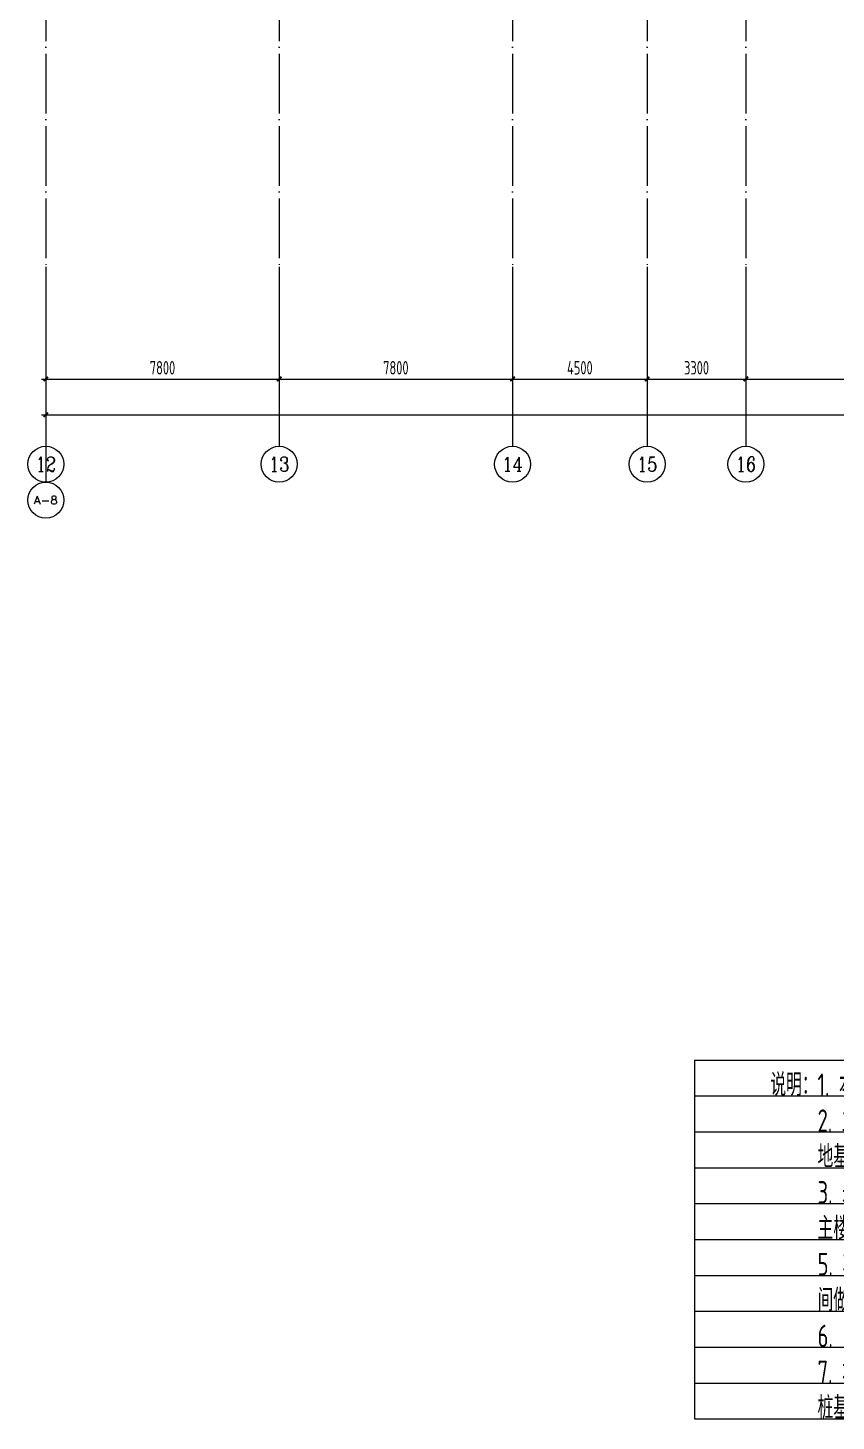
# Model space of a CAD drawing. Extents: x -502255 to 1362592, y -400300 to 332622.
# Drawn here: x -489848 to -462832, y -286645 to -240064 of the extents above; entities that cross this region are included whole.
import ezdxf
from ezdxf.enums import TextEntityAlignment as Align

# ---------------------------------------------------------------- set-up
doc = ezdxf.new("R2010")
doc.units = 0
doc.header["$LTSCALE"] = 1000
doc.header["$MEASUREMENT"] = 0
doc.linetypes.add('DOTE', pattern=[2.42, 2, -0.2, 0.02, -0.2])
for name, color, linetype in [('AXIS_TEXT', 7, 'Continuous'), ('PUB_TEXT', 7, 'Continuous'), ('S-DIM', 3, 'Continuous'), ('S-DOTE', 8, 'DOTE')]:
    doc.layers.add(name, color=color, linetype=linetype)
doc.layers.add('不打印', color=59, linetype='Continuous', plot=False)
doc.styles.add('_TCH_AXIS', font='COMPLEX', dxfattribs={"bigfont": 'GBCBIG'})
doc.styles.add('COMPLEX', font='COMPLEX.shx', dxfattribs={"width": 0.65})
doc.styles.get("Standard").update_dxf_attribs({"font": 'tssdeng2.shx', "width": 0.7, "bigfont": '@@hztxt.shx'})
doc.styles.add('TSSD_Rein', font='tssdeng2.shx', dxfattribs={"width": 0.7, "bigfont": 'hztxt.shx'})
doc.dimstyles.new('TSSD_150_150', dxfattribs={"dimtxt": 450, "dimasz": 150, "dimexe": 150, "dimexo": 375, "dimgap": 150, "dimtad": 1, "dimdec": 0, "dimzin": 0, "dimdsep": 46, "dimtxsty": 'Standard', "dimblk": 'ARCHTICK', "dimcen": 0, "dimdle": 150, "dimclrt": 7, "dimadec": 0, "dimazin": 0, "dimtfac": 1, "dimtdec": 0, "dimtix": 1, "dimtmove": 2, "dimatfit": 3, "dimfxl": 1, "dimtolj": 1, "dimtzin": 0, "dimarcsym": 0})

# ---------------------------------------------------------------- blocks, each defined once
blk = doc.blocks.new('_AXISO')
blk.add_circle((0, 0), 0.5)
at = {"layer": 'AXIS_TEXT', "style": 'COMPLEX', "width": 1.041667}
blk.add_attdef('A', text='', height=0.56, dxfattribs=at).set_placement((-0.25, -0.28), (0.25, -0.28), align=Align.FIT)
blk = doc.blocks.new('_ArchTick')
at = {"color": 0, "linetype": 'ByBlock', "const_width": 0.4}
blk.add_lwpolyline([(-0.5, -0.5), (0.5, 0.5)], dxfattribs=at)
blk = doc.blocks.new('*D2113')
at = {"layer": 'Defpoints', "color": 0, "transparency": 16777216}
for p in [(996205, 84926), (1116055, 84926), (1116055, 79976)]:
    blk.add_point(p, dxfattribs=at)
at = {"layer": 'S-DIM', "color": 0, "lineweight": -2, "transparency": 16777216}
for p, q in [((996205, 84551), (996205, 79826)), ((1116055, 84551), (1116055, 79826)), ((996055, 79976), (1116205, 79976))]:
    blk.add_line(p, q, dxfattribs=at)
at = {"layer": 'S-DIM', "color": 0, "lineweight": -2, "transparency": 16777216, "xscale": 150, "yscale": 150, "zscale": 150, "rotation": 180}
blk.add_blockref('_ArchTick', (996205, 79976), dxfattribs=at)
at = {"layer": 'S-DIM', "color": 0, "lineweight": -2, "transparency": 16777216, "xscale": 150, "yscale": 150, "zscale": 150}
blk.add_blockref('_ArchTick', (1116055, 79976), dxfattribs=at)
at = {"layer": 'S-DIM', "color": 7, "transparency": 16777216, "insert": (1056130, 80351), "char_height": 450, "attachment_point": 5}
blk.add_mtext('\\A1;119850', dxfattribs=at)
blk = doc.blocks.new('*D2114')
at = {"layer": 'Defpoints', "color": 0, "transparency": 16777216}
for p in [(996205, 84926), (1004005, 84926), (1004005, 81176)]:
    blk.add_point(p, dxfattribs=at)
at = {"layer": 'S-DIM', "color": 0, "lineweight": -2, "transparency": 16777216}
for p, q in [((996205, 84551), (996205, 81026)), ((1004005, 84551), (1004005, 81026)), ((996055, 81176), (1004155, 81176))]:
    blk.add_line(p, q, dxfattribs=at)
at = {"layer": 'S-DIM', "color": 0, "lineweight": -2, "transparency": 16777216, "xscale": 150, "yscale": 150, "zscale": 150, "rotation": 180}
blk.add_blockref('_ArchTick', (996205, 81176), dxfattribs=at)
at = {"layer": 'S-DIM', "color": 0, "lineweight": -2, "transparency": 16777216, "xscale": 150, "yscale": 150, "zscale": 150}
blk.add_blockref('_ArchTick', (1004005, 81176), dxfattribs=at)
at = {"layer": 'S-DIM', "color": 7, "transparency": 16777216, "insert": (1000105, 81551), "char_height": 450, "attachment_point": 5}
blk.add_mtext('\\A1;7800', dxfattribs=at)
blk = doc.blocks.new('*D2115')
at = {"layer": 'Defpoints', "color": 0, "transparency": 16777216}
for p in [(1004005, 84926), (1011805, 84926), (1011805, 81176)]:
    blk.add_point(p, dxfattribs=at)
at = {"layer": 'S-DIM', "color": 0, "lineweight": -2, "transparency": 16777216}
for p, q in [((1004005, 84551), (1004005, 81026)), ((1011805, 84551), (1011805, 81026)), ((1003855, 81176), (1011955, 81176))]:
    blk.add_line(p, q, dxfattribs=at)
at = {"layer": 'S-DIM', "color": 0, "lineweight": -2, "transparency": 16777216, "xscale": 150, "yscale": 150, "zscale": 150, "rotation": 180}
blk.add_blockref('_ArchTick', (1004005, 81176), dxfattribs=at)
at = {"layer": 'S-DIM', "color": 0, "lineweight": -2, "transparency": 16777216, "xscale": 150, "yscale": 150, "zscale": 150}
blk.add_blockref('_ArchTick', (1011805, 81176), dxfattribs=at)
at = {"layer": 'S-DIM', "color": 7, "transparency": 16777216, "insert": (1007905, 81551), "char_height": 450, "attachment_point": 5}
blk.add_mtext('\\A1;7800', dxfattribs=at)
blk = doc.blocks.new('*D2116')
at = {"layer": 'Defpoints', "color": 0, "transparency": 16777216}
for p in [(1011805, 84926), (1016305, 84926), (1016305, 81176)]:
    blk.add_point(p, dxfattribs=at)
at = {"layer": 'S-DIM', "color": 0, "lineweight": -2, "transparency": 16777216}
for p, q in [((1011805, 84551), (1011805, 81026)), ((1016305, 84551), (1016305, 81026)), ((1011655, 81176), (1016455, 81176))]:
    blk.add_line(p, q, dxfattribs=at)
at = {"layer": 'S-DIM', "color": 0, "lineweight": -2, "transparency": 16777216, "xscale": 150, "yscale": 150, "zscale": 150, "rotation": 180}
blk.add_blockref('_ArchTick', (1011805, 81176), dxfattribs=at)
at = {"layer": 'S-DIM', "color": 0, "lineweight": -2, "transparency": 16777216, "xscale": 150, "yscale": 150, "zscale": 150}
blk.add_blockref('_ArchTick', (1016305, 81176), dxfattribs=at)
at = {"layer": 'S-DIM', "color": 7, "transparency": 16777216, "insert": (1014055, 81551), "char_height": 450, "attachment_point": 5}
blk.add_mtext('\\A1;4500', dxfattribs=at)
blk = doc.blocks.new('*D2117')
at = {"layer": 'Defpoints', "color": 0, "transparency": 16777216}
for p in [(1016305, 84926), (1019605, 84926), (1019605, 81176)]:
    blk.add_point(p, dxfattribs=at)
at = {"layer": 'S-DIM', "color": 0, "lineweight": -2, "transparency": 16777216}
for p, q in [((1016305, 84551), (1016305, 81026)), ((1019605, 84551), (1019605, 81026)), ((1016155, 81176), (1019755, 81176))]:
    blk.add_line(p, q, dxfattribs=at)
at = {"layer": 'S-DIM', "color": 0, "lineweight": -2, "transparency": 16777216, "xscale": 150, "yscale": 150, "zscale": 150, "rotation": 180}
blk.add_blockref('_ArchTick', (1016305, 81176), dxfattribs=at)
at = {"layer": 'S-DIM', "color": 0, "lineweight": -2, "transparency": 16777216, "xscale": 150, "yscale": 150, "zscale": 150}
blk.add_blockref('_ArchTick', (1019605, 81176), dxfattribs=at)
at = {"layer": 'S-DIM', "color": 7, "transparency": 16777216, "insert": (1017955, 81551), "char_height": 450, "attachment_point": 5}
blk.add_mtext('\\A1;3300', dxfattribs=at)
blk = doc.blocks.new('*D2118')
at = {"layer": 'Defpoints', "color": 0, "transparency": 16777216}
for p in [(1019605, 84926), (1027055, 84926), (1027055, 81176)]:
    blk.add_point(p, dxfattribs=at)
at = {"layer": 'S-DIM', "color": 0, "lineweight": -2, "transparency": 16777216}
for p, q in [((1019605, 84551), (1019605, 81026)), ((1027055, 84551), (1027055, 81026)), ((1019455, 81176), (1027205, 81176))]:
    blk.add_line(p, q, dxfattribs=at)
at = {"layer": 'S-DIM', "color": 0, "lineweight": -2, "transparency": 16777216, "xscale": 150, "yscale": 150, "zscale": 150, "rotation": 180}
blk.add_blockref('_ArchTick', (1019605, 81176), dxfattribs=at)
at = {"layer": 'S-DIM', "color": 0, "lineweight": -2, "transparency": 16777216, "xscale": 150, "yscale": 150, "zscale": 150}
blk.add_blockref('_ArchTick', (1027055, 81176), dxfattribs=at)
at = {"layer": 'S-DIM', "color": 7, "transparency": 16777216, "insert": (1023330, 81551), "char_height": 450, "attachment_point": 5}
blk.add_mtext('\\A1;7450', dxfattribs=at)
blk = doc.blocks.new('dsadasd')
at = {"layer": 'S-DIM'}
for p, q in [((996204.9, 84926.2), (996204.9, 78926.2)), ((996204.9, 84926.2), (996204.9, 77726.2)), ((1004004.9, 84926.2), (1004004.9, 78926.2)), ((1011804.9, 84926.2), (1011804.9, 78926.2)), ((1016304.9, 84926.2), (1016304.9, 78926.2)), ((1019604.9, 84926.2), (1019604.9, 78926.2))]:
    blk.add_line(p, q, dxfattribs=at)
at = {"layer": 'S-DOTE', "color": 8, "linetype": 'DOTE'}
for p, q in [((996204.9, 259031.5), (996204.9, 84926.2)), ((1004004.9, 259031.5), (1004004.9, 84926.2)), ((1011804.9, 259031.5), (1011804.9, 84926.2)), ((1016304.9, 259031.5), (1016304.9, 84926.2)), ((1019604.9, 259031.5), (1019604.9, 84926.2))]:
    blk.add_line(p, q, dxfattribs=at)
at = {"layer": 'S-DIM'}
ref = blk.add_blockref('_AXISO', (996204.9, 78326.2), dxfattribs=dict(at, xscale=1200, yscale=1200, zscale=1200))
ref.add_attrib('A', '12', dxfattribs={"layer": 'AXIS_TEXT', "height": 492.67, "style": '_TCH_AXIS'}).set_placement((995864.7, 78079.9), (996545.1, 78079.9), align=Align.FIT)
ref = blk.add_blockref('_AXISO', (1004004.9, 78326.2), dxfattribs=dict(at, xscale=1200, yscale=1200, zscale=1200))
ref.add_attrib('A', '13', dxfattribs={"layer": 'AXIS_TEXT', "height": 492.67, "style": '_TCH_AXIS'}).set_placement((1003664.7, 78079.9), (1004345.1, 78079.9), align=Align.FIT)
ref = blk.add_blockref('_AXISO', (1011804.9, 78326.2), dxfattribs=dict(at, xscale=1200, yscale=1200, zscale=1200))
ref.add_attrib('A', '14', dxfattribs={"layer": 'AXIS_TEXT', "height": 471.11, "style": '_TCH_AXIS'}).set_placement((1011457.2, 78090.6), (1012152.6, 78090.6), align=Align.FIT)
ref = blk.add_blockref('_AXISO', (1016304.9, 78326.2), dxfattribs=dict(at, xscale=1200, yscale=1200, zscale=1200))
ref.add_attrib('A', '15', dxfattribs={"layer": 'AXIS_TEXT', "height": 492.67, "style": '_TCH_AXIS'}).set_placement((1015964.7, 78079.9), (1016645.1, 78079.9), align=Align.FIT)
ref = blk.add_blockref('_AXISO', (1019604.9, 78326.2), dxfattribs=dict(at, xscale=1200, yscale=1200, zscale=1200))
ref.add_attrib('A', '16', dxfattribs={"layer": 'AXIS_TEXT', "height": 492.67, "style": '_TCH_AXIS'}).set_placement((1019264.7, 78079.9), (1019945.1, 78079.9), align=Align.FIT)
ref = blk.add_blockref('_AXISO', (996204.9, 77126.2), dxfattribs=dict(at, xscale=1200, yscale=1200, zscale=1200))
ref.add_attrib('A', 'A-8', dxfattribs={"layer": 'AXIS_TEXT', "height": 273.43, "style": '_TCH_AXIS'}).set_placement((995807.8, 76989.5), (996602, 76989.5), align=Align.FIT)
for p1, p2, distance, picture, middle in [((996204.9, 84926.2), (1116054.9, 84926.2), -4950, '*D2113', (1056129.9, 80351.2)), ((996204.9, 84926.2), (1004004.9, 84926.2), -3750, '*D2114', (1000104.9, 81551.2)), ((1004004.9, 84926.2), (1011804.9, 84926.2), -3750, '*D2115', (1007904.9, 81551.2)), ((1011804.9, 84926.2), (1016304.9, 84926.2), -3750, '*D2116', (1014054.9, 81551.2)), ((1016304.9, 84926.2), (1019604.9, 84926.2), -3750, '*D2117', (1017954.9, 81551.2)), ((1019604.9, 84926.2), (1027054.9, 84926.2), -3750, '*D2118', (1023329.9, 81551.2))]:
    dim = blk.add_aligned_dim(p1=p1, p2=p2, distance=distance, dimstyle='TSSD_150_150', dxfattribs=at)
    dim.commit()
    dim.dimension.update_dxf_attribs({"geometry": picture, "text_midpoint": middle})

msp = doc.modelspace()

# ---------------------------------------------------------------- linework, layer by layer
at = {"layer": '不打印', "color": 4}
for p, q in [((-467566.1, -274571.8), (-404299.7, -274571.8)), ((-467566.1, -274571.8), (-467566.1, -286571.8)), ((-467566.1, -275771.8), (-404299.7, -275771.8)), ((-467566.1, -276971.8), (-404299.7, -276971.8)), ((-467566.1, -278171.8), (-404299.7, -278171.8)), ((-467566.1, -279371.8), (-404299.7, -279371.8)), ((-467566.1, -280571.8), (-404299.7, -280571.8)), ((-467566.1, -281771.8), (-404299.7, -281771.8)), ((-467566.1, -282971.8), (-404299.7, -282971.8)), ((-467566.1, -284171.8), (-404299.7, -284171.8)), ((-467566.1, -285371.8), (-404299.7, -285371.8)), ((-467566.1, -286571.8), (-404299.7, -286571.8))]:
    msp.add_line(p, q, dxfattribs=at)

# ---------------------------------------------------------------- block references
at = {"layer": 'S-DOTE'}
msp.add_blockref('dsadasd', (-1485452.6, -332979.9), dxfattribs=at)

# ---------------------------------------------------------------- texts
at = {"layer": 'PUB_TEXT', "color": 1, "style": 'TSSD_Rein', "width": 0.7}
for s, p in [('说明：1. 本工程均±0.000相对于绝对标高25.90，抗浮水位对应绝对标高24.50m。', (-465029.2, -275771.8)), ('2. 主楼部分采用桩承台(筏板)+防水板；车库部分基础采用筏板基础。持力层为第2层粉土或第3层粉土，', (-463451.6, -276971.8)), ('地基承载力特征值Fak=90KPa；以上各层土均需挖除。', (-463451.6, -278171.8)), ('3. 未注明的筏板顶标高为-6.400，电梯基坑、集水坑等位置筏板需局部下卧，详平面。', (-463451.6, -279371.8)), ('5. 车库基础混凝土强度等级：C35，抗渗等级：P6；基础底板下设100厚C20素混凝土垫层，垫层与底板', (-463451.6, -281771.8))]:
    msp.add_text(s, height=750, dxfattribs=at).set_placement(p)
at = {"layer": 'PUB_TEXT', "style": 'TSSD_Rein', "width": 0.7}
for s, p in [('主楼桩基、承台，以主楼为准。', (-463451.6, -280571.8)), ('间做防水层，具体做法见建筑。', (-463451.6, -282971.8)), ('6.        所示为沉降后浇带        所示为温度后浇带。后浇带均不可穿过人防门、人防封堵及人防口部。', (-463451.6, -284171.8)), ('7. 本图应配合《混凝土结构施工图平面整体表示方法制图规则和构造详图(独立基础、条形基础、筏形基础及', (-463451.6, -285371.4)), ('桩基承台)》(16G101-3)及人防图集07FG01~05构造施工。', (-463451.6, -286571.4))]:
    msp.add_text(s, height=750, dxfattribs=at).set_placement(p)

doc.saveas('drawing.dxf')
